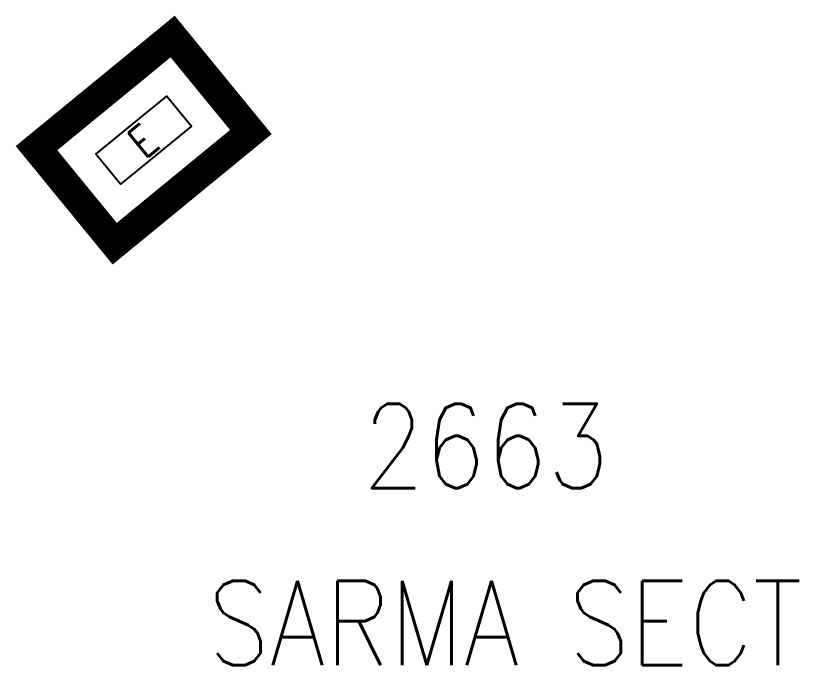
# Model space of a CAD drawing. Header units: millimetres. Extents: x 156017 to 156998, y 122999 to 123991.
# Drawn here: x 156348.44 to 156357.71, y 123630.9 to 123638.58 of the extents above; entities that cross this region are included whole.
import ezdxf
from ezdxf.enums import TextEntityAlignment as Align

# ---------------------------------------------------------------- set-up
doc = ezdxf.new("R2010")
doc.units = ezdxf.units.MM
doc.layers.add('M_200', color=7, linetype='CONTINUOUS')
doc.styles.add('M_ROMANS', font='ROMANS.shx', dxfattribs={"width": 0.75})
doc.styles.get("Standard").update_dxf_attribs({"font": 'romans.shx', "width": 0.85})

# ---------------------------------------------------------------- blocks, each defined once
blk = doc.blocks.new('*U18')
at = {"layer": 'M_200', "color": 0, "linetype": 'Continuous', "const_width": 0.35, "flags": 128}
blk.add_lwpolyline([(2.0824, 1.4599), (2.0824, 0), (0, 0), (0, 1.4599)], close=True, dxfattribs=at)
at = {"layer": 'M_200', "color": 0, "linetype": 'Continuous'}
blk.add_lwpolyline([(0.5, 0.9599), (1.5824, 0.9599), (1.5824, 0.5), (0.5, 0.5)], close=True, dxfattribs=at)
at = {"layer": 'M_200', "insert": (1.0305, 0.7271), "char_height": 0.3698, "width": 0.021705, "attachment_point": 5}
blk.add_mtext('E', dxfattribs=at)
at = {"layer": 'M_200', "color": 0, "linetype": 'Continuous', "width": 0.85}
for tag, p in [('NUM', (2, 17.0605)), ('NOM', (2, 10.6486))]:
    blk.add_attdef(tag, text='', height=4, dxfattribs=at).set_placement(p, align=Align.MIDDLE)
at = {"layer": 'M_200', "color": 0, "linetype": 'Continuous', "style": 'M_ROMANS', "width": 0.75, "flags": 3}
for tag, p in [('DEF_LEG', (1.8688, -2.994)), ('DEF_COUP', (1.8688, -5.494)), ('DEF_TYPE', (1.8688, -7.994))]:
    blk.add_attdef(tag, text='', height=1.2, dxfattribs=at).set_placement(p, align=Align.MIDDLE)

msp = doc.modelspace()

# ---------------------------------------------------------------- block references
at = {"layer": 'M_200'}
ref = msp.add_blockref('*U18', (156349.6076, 123635.8803), dxfattribs=dict(at, rotation=39.32713867168279))
ref.add_attrib('NUM', '2663', dxfattribs={"color": 0, "linetype": 'Continuous', "height": 1, "width": 0.85}).set_placement((156353.998, 123633.4887), align=Align.MIDDLE)
ref.add_attrib('NOM', 'SARMA SECT', dxfattribs={"color": 0, "linetype": 'Continuous', "height": 1, "width": 0.85}).set_placement((156354.2278, 123631.3955), align=Align.MIDDLE)

doc.saveas('drawing.dxf')
